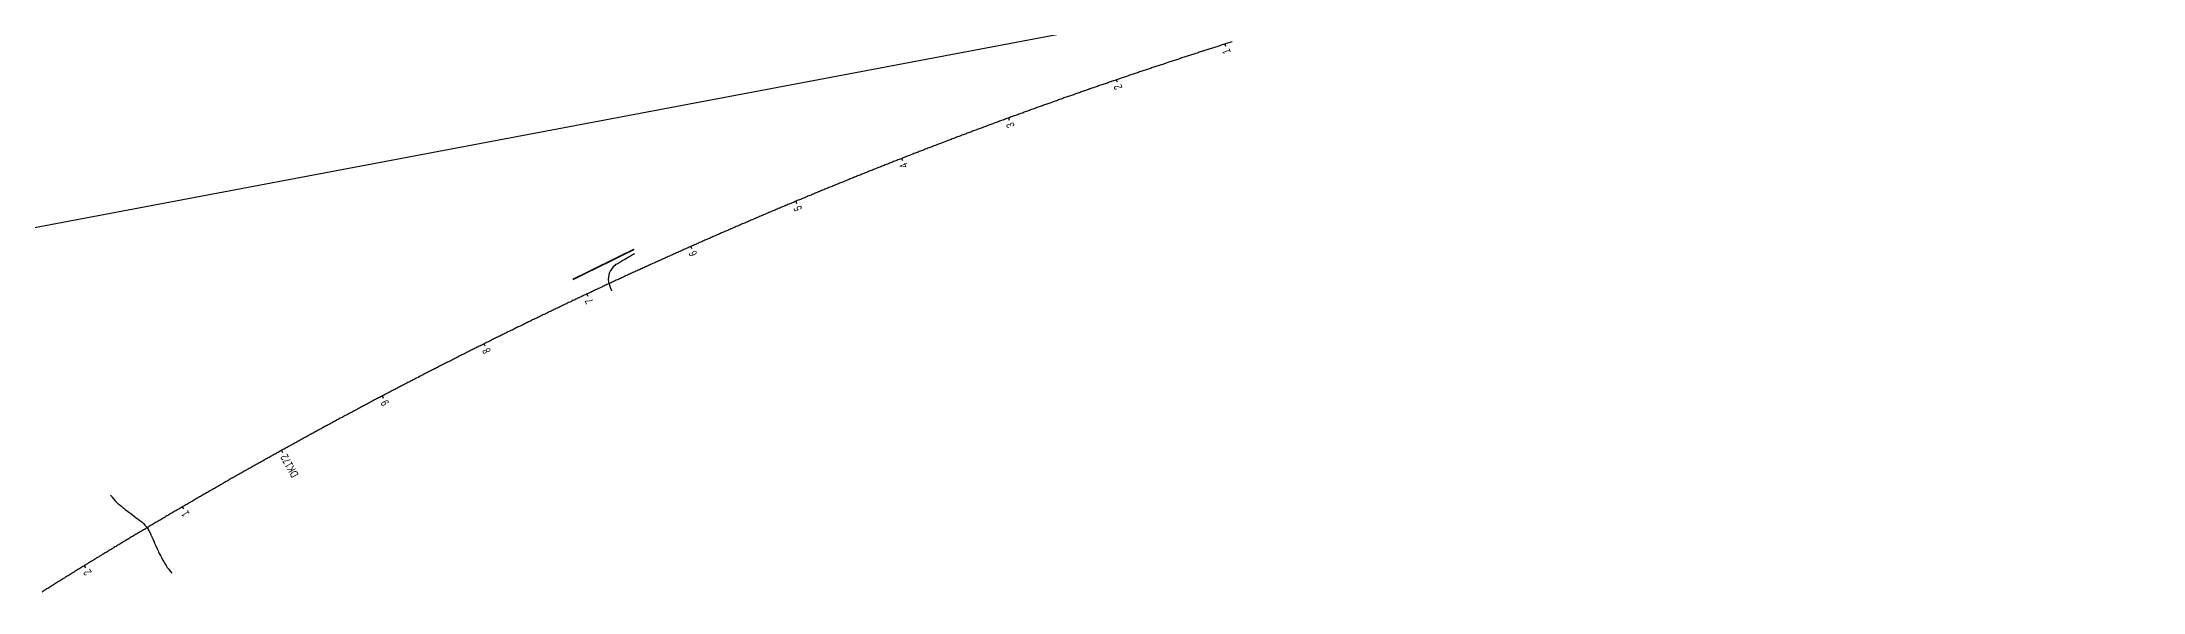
# Model space of a CAD drawing. Header units: millimetres. Extents: x 497834 to 621495, y 3353175 to 3430424.
# Drawn here: x 519184 to 521022, y 3369448 to 3369930 of the extents above; entities that cross this region are included whole.
import ezdxf

# ---------------------------------------------------------------- set-up
doc = ezdxf.new("R2010")
doc.units = ezdxf.units.MM
for name, color, linetype in [('DK改路中线', 7, 'Continuous'), ('dl6', 7, 'Continuous'), ('沪乍杭打线-0.0-200.8段-施工系转设计系成果-2000坐标系-左线_中线_交点', 7, 'Continuous'), ('沪乍杭打线-0.0-200.8段-施工系转设计系成果-2000坐标系-左线_里程', 7, 'Continuous')]:
    doc.layers.add(name, color=color, linetype=linetype)
doc.styles.add('PM_LC', font='slromans.shx', dxfattribs={"width": 0.75, "bigfont": 'hztxt.shx'})

msp = doc.modelspace()

# ---------------------------------------------------------------- linework, layer by layer
at = {"layer": 'DK改路中线', "color": 3, "linetype": 'Continuous', "ltscale": 2, "const_width": 1.4, "flags": 128}
msp.add_lwpolyline([(519648.4, 3369721.8), (519650.2, 3369722.7), (519652, 3369723.6), (519657.4, 3369726.2), (519659.2, 3369727.1), (519662.8, 3369728.9), (519664.6, 3369729.8), (519670, 3369732.4), (519671.8, 3369733.3), (519675.4, 3369735.1), (519677.2, 3369735.9), (519680.8, 3369737.7), (519682.5, 3369738.6), (519687.9, 3369741.2), (519689.7, 3369742.1), (519693.3, 3369743.9), (519695.1, 3369744.8), (519700.5, 3369747.4), (519702.1, 3369748.2)], dxfattribs=at)
at = {"layer": 'DK改路中线', "color": 3, "linetype": 'Continuous', "ltscale": 2, "flags": 128}
for points in [[(519702.4, 3369744.4), (519700.7, 3369743.3), (519699, 3369742.3), (519697.2, 3369741.3), (519695.5, 3369740.3), (519693.8, 3369739.3), (519692.1, 3369738.3), (519690.3, 3369737.2), (519688.6, 3369736.2), (519686.9, 3369735.2), (519686.8, 3369735.2, 0.366647), (519685.2, 3369734.1), (519683.8, 3369732.8), (519682.5, 3369731.2), (519681.4, 3369729.6), (519680.5, 3369727.8), (519679.9, 3369725.9), (519679.6, 3369723.9), (519679.5, 3369721.9), (519679.7, 3369719.9), (519680.1, 3369718), (519680.5, 3369716.9), (519680.8, 3369716.1), (519681.5, 3369714.2), (519682.2, 3369712.3), (519682.4, 3369711.8)], [(519244, 3369533.1), (519244.8, 3369532.2, 0.062883), (519245.3, 3369531.5), (519246.6, 3369530), (519247.9, 3369528.5), (519249.3, 3369527.1), (519250.8, 3369525.7), (519252.3, 3369524.4), (519253.8, 3369523.1), (519255.4, 3369521.9), (519255.6, 3369521.7), (519256.9, 3369520.7), (519260.1, 3369518.3), (519261.7, 3369517.1), (519263.3, 3369515.8), (519264.9, 3369514.6), (519266.5, 3369513.4), (519268.1, 3369512.2), (519269.7, 3369511.1, -0.127481), (519269.7, 3369511), (519271.3, 3369509.8), (519272.8, 3369508.4), (519274.1, 3369507), (519275.4, 3369505.4), (519276.6, 3369503.8), (519277.6, 3369502.1), (519278.6, 3369500.3), (519279.1, 3369499.3), (519279.4, 3369498.5), (519280.2, 3369496.7), (519281, 3369494.9), (519281.8, 3369493), (519282.6, 3369491.2), (519283.5, 3369489.4), (519285.1, 3369485.7), (519285.9, 3369483.9), (519286.1, 3369483.5, 0.06412), (519286.7, 3369482.1), (519287.6, 3369480.3), (519288.5, 3369478.5), (519289.5, 3369476.7), (519290.5, 3369475), (519291.5, 3369473.3), (519292.6, 3369471.6), (519293.7, 3369470), (519294.9, 3369468.4), (519296.1, 3369466.8), (519296.7, 3369466.1), (519297.4, 3369465.2), (519297.7, 3369464.8)]]:
    msp.add_lwpolyline(points, format="xyb", dxfattribs=at)
at = {"layer": 'dl6', "color": 3, "linetype": 'Continuous', "ltscale": 2, "flags": 128}
msp.add_lwpolyline([(520225.1, 3369929.7), (520224.1, 3369929.4), (520224, 3369929.3), (520223.2, 3369929.1), (520222.2, 3369928.8), (520221.3, 3369928.5), (520220.3, 3369928.2), (520219.4, 3369927.9), (520219.2, 3369927.8), (520218.4, 3369927.6), (520217.5, 3369927.3), (520216.5, 3369927), (520215.6, 3369926.7), (520214.6, 3369926.3), (520214.5, 3369926.3), (520213.6, 3369926), (520212.7, 3369925.7), (520211.7, 3369925.4), (520210.8, 3369925.1), (520209.8, 3369924.8), (520209.7, 3369924.8), (520208.9, 3369924.5), (520207.9, 3369924.2), (520207, 3369923.9), (520206, 3369923.6), (520205.1, 3369923.3), (520204.9, 3369923.3), (520204.1, 3369923), (520203.2, 3369922.7), (520202.2, 3369922.4), (520201.3, 3369922.1), (520200.3, 3369921.8), (520200.2, 3369921.7), (520199.4, 3369921.5), (520198.4, 3369921.2), (520197.5, 3369920.9), (520196.5, 3369920.6), (520195.6, 3369920.3), (520195.4, 3369920.2), (520194.6, 3369919.9), (520193.6, 3369919.6), (520192.7, 3369919.3), (520191.7, 3369919), (520190.8, 3369918.7), (520190.7, 3369918.7), (520189.8, 3369918.4), (520188.9, 3369918.1), (520187.9, 3369917.8), (520187, 3369917.5), (520186, 3369917.2), (520185.9, 3369917.1), (520185.1, 3369916.9), (520184.1, 3369916.5), (520183.2, 3369916.2), (520182.2, 3369915.9), (520181.3, 3369915.6), (520181.2, 3369915.6), (520180.3, 3369915.3), (520179.4, 3369915), (520178.4, 3369914.7), (520177.5, 3369914.4), (520176.5, 3369914.1), (520176.4, 3369914), (520175.6, 3369913.8), (520174.6, 3369913.4), (520173.7, 3369913.1), (520172.7, 3369912.8), (520171.8, 3369912.5), (520171.7, 3369912.5), (520170.8, 3369912.2), (520169.9, 3369911.9), (520168.9, 3369911.6), (520168, 3369911.3), (520167, 3369910.9), (520166.9, 3369910.9), (520166.1, 3369910.6), (520165.1, 3369910.3), (520164.2, 3369910), (520163.2, 3369909.7), (520162.3, 3369909.4), (520162.2, 3369909.3), (520161.3, 3369909.1), (520160.4, 3369908.7), (520159.4, 3369908.4), (520158.5, 3369908.1), (520157.5, 3369907.8), (520157.4, 3369907.8), (520156.6, 3369907.5), (520155.6, 3369907.2), (520154.7, 3369906.9), (520153.7, 3369906.5), (520152.8, 3369906.2), (520152.7, 3369906.2), (520151.8, 3369905.9), (520150.9, 3369905.6), (520149.9, 3369905.3), (520149, 3369904.9), (520148.1, 3369904.6), (520147.9, 3369904.6), (520147.1, 3369904.3), (520146.2, 3369904), (520145.2, 3369903.7), (520144.3, 3369903.4), (520143.3, 3369903), (520143.2, 3369903), (520142.4, 3369902.7), (520141.4, 3369902.4), (520140.5, 3369902.1), (520139.5, 3369901.8), (520138.6, 3369901.4), (520138.4, 3369901.4), (520137.6, 3369901.1), (520136.7, 3369900.8), (520135.7, 3369900.5), (520134.8, 3369900.2), (520133.8, 3369899.8), (520133.7, 3369899.8), (520132.9, 3369899.5), (520131.9, 3369899.2), (520131, 3369898.9), (520130, 3369898.6), (520129.1, 3369898.2), (520129, 3369898.2), (520128.2, 3369897.9), (520127.2, 3369897.6), (520126.3, 3369897.3), (520125.3, 3369896.9), (520124.4, 3369896.6), (520124.2, 3369896.6), (520123.4, 3369896.3), (520122.5, 3369896), (520121.5, 3369895.7), (520120.6, 3369895.3), (520119.6, 3369895), (520119.5, 3369895), (520118.7, 3369894.7), (520117.7, 3369894.4), (520116.8, 3369894), (520115.9, 3369893.7), (520114.9, 3369893.4), (520114.8, 3369893.3), (520114, 3369893.1), (520113, 3369892.7), (520112.1, 3369892.4), (520111.1, 3369892.1), (520110.2, 3369891.8), (520110.1, 3369891.7), (520109.2, 3369891.4), (520108.3, 3369891.1), (520107.3, 3369890.8), (520106.4, 3369890.5), (520105.5, 3369890.1), (520105.3, 3369890.1), (520104.5, 3369889.8), (520103.6, 3369889.5), (520102.6, 3369889.1), (520101.7, 3369888.8), (520100.7, 3369888.5), (520100.6, 3369888.4), (520099.8, 3369888.2), (520098.8, 3369887.8), (520097.9, 3369887.5), (520097, 3369887.2), (520096, 3369886.8), (520095.9, 3369886.8), (520095.1, 3369886.5), (520094.1, 3369886.2), (520093.2, 3369885.9), (520092.2, 3369885.5), (520091.3, 3369885.2), (520091.2, 3369885.2), (520090.3, 3369884.9), (520089.4, 3369884.5), (520088.5, 3369884.2), (520087.5, 3369883.9), (520086.6, 3369883.5), (520086.4, 3369883.5), (520085.6, 3369883.2), (520084.7, 3369882.9), (520083.7, 3369882.5), (520082.8, 3369882.2), (520081.9, 3369881.9), (520081.7, 3369881.8), (520080.9, 3369881.6), (520080, 3369881.2), (520079, 3369880.9), (520078.1, 3369880.6), (520077.1, 3369880.2), (520077, 3369880.2), (520076.2, 3369879.9), (520075.3, 3369879.6), (520074.3, 3369879.2), (520073.4, 3369878.9), (520072.4, 3369878.5), (520072.3, 3369878.5), (520071.5, 3369878.2), (520070.5, 3369877.9), (520069.6, 3369877.5), (520068.7, 3369877.2), (520067.7, 3369876.9), (520067.6, 3369876.8), (520066.8, 3369876.5), (520065.8, 3369876.2), (520064.9, 3369875.9), (520063.9, 3369875.5), (520063, 3369875.2), (520062.9, 3369875.1), (520062.1, 3369874.9), (520061.1, 3369874.5), (520060.2, 3369874.2), (520059.2, 3369873.8), (520058.3, 3369873.5), (520058.2, 3369873.5), (520057.4, 3369873.2), (520056.4, 3369872.8), (520055.5, 3369872.5), (520054.5, 3369872.2), (520053.6, 3369871.8), (520053.5, 3369871.8), (520052.7, 3369871.5), (520051.7, 3369871.1), (520050.8, 3369870.8), (520049.8, 3369870.5), (520048.9, 3369870.1), (520048.8, 3369870.1), (520047.9, 3369869.8), (520047, 3369869.4), (520046.1, 3369869.1), (520045.1, 3369868.8), (520044.2, 3369868.4), (520044.1, 3369868.4), (520043.2, 3369868.1), (520042.3, 3369867.7), (520041.4, 3369867.4), (520040.4, 3369867.1), (520039.5, 3369866.7), (520039.4, 3369866.7), (520038.5, 3369866.4), (520037.6, 3369866), (520036.7, 3369865.7), (520035.7, 3369865.3), (520034.8, 3369865), (520034.7, 3369865), (520033.8, 3369864.7), (520032.9, 3369864.3), (520032, 3369864), (520031, 3369863.6), (520030.1, 3369863.3), (520030, 3369863.2), (520029.2, 3369862.9), (520028.2, 3369862.6), (520027.3, 3369862.3), (520026.3, 3369861.9), (520025.4, 3369861.6), (520025.3, 3369861.5), (520024.5, 3369861.2), (520023.5, 3369860.9), (520022.6, 3369860.5), (520021.6, 3369860.2), (520020.7, 3369859.8), (520020.6, 3369859.8), (520019.8, 3369859.5), (520018.8, 3369859.1), (520017.9, 3369858.8), (520017, 3369858.5), (520016, 3369858.1), (520015.9, 3369858.1), (520015.1, 3369857.8), (520014.1, 3369857.4), (520013.2, 3369857.1), (520012.3, 3369856.7), (520011.3, 3369856.4), (520011.2, 3369856.3), (520010.4, 3369856), (520009.5, 3369855.7), (520008.5, 3369855.3), (520007.6, 3369855), (520006.6, 3369854.6), (520006.5, 3369854.6), (520005.7, 3369854.3), (520004.8, 3369853.9), (520003.8, 3369853.6), (520002.9, 3369853.2), (520002, 3369852.9), (520001.8, 3369852.8), (520001, 3369852.5), (520000.1, 3369852.2), (519999.1, 3369851.8), (519998.2, 3369851.5), (519997.3, 3369851.1), (519997.1, 3369851.1), (519996.3, 3369850.8), (519995.4, 3369850.4), (519994.5, 3369850.1), (519993.5, 3369849.7), (519992.6, 3369849.4), (519992.5, 3369849.3), (519991.7, 3369849), (519990.7, 3369848.7), (519989.8, 3369848.3), (519988.8, 3369848), (519987.9, 3369847.6), (519987.8, 3369847.6), (519987, 3369847.3), (519986, 3369846.9), (519985.1, 3369846.5), (519984.2, 3369846.2), (519983.2, 3369845.8), (519983.1, 3369845.8), (519982.3, 3369845.5), (519981.4, 3369845.1), (519980.4, 3369844.8), (519979.5, 3369844.4), (519978.6, 3369844.1), (519978.4, 3369844), (519977.6, 3369843.7), (519976.7, 3369843.4), (519975.8, 3369843), (519974.8, 3369842.6), (519973.9, 3369842.3), (519973.8, 3369842.2), (519973, 3369841.9), (519972, 3369841.6), (519971.1, 3369841.2), (519970.2, 3369840.9), (519969.2, 3369840.5), (519969.1, 3369840.5), (519968.3, 3369840.1), (519967.4, 3369839.8), (519966.4, 3369839.4), (519965.5, 3369839.1), (519964.5, 3369838.7), (519964.4, 3369838.7), (519963.6, 3369838.4), (519962.7, 3369838), (519961.7, 3369837.6), (519960.8, 3369837.3), (519959.9, 3369836.9), (519959.8, 3369836.9), (519958.9, 3369836.6), (519958, 3369836.2), (519957.1, 3369835.8), (519956.2, 3369835.5), (519955.2, 3369835.1), (519955.1, 3369835.1), (519954.3, 3369834.8), (519953.4, 3369834.4), (519952.4, 3369834), (519951.5, 3369833.7), (519950.6, 3369833.3), (519950.4, 3369833.3), (519949.6, 3369832.9), (519948.7, 3369832.6), (519947.8, 3369832.2), (519946.8, 3369831.9), (519945.9, 3369831.5), (519945.8, 3369831.5), (519945, 3369831.1), (519944, 3369830.8), (519943.1, 3369830.4), (519942.2, 3369830), (519941.2, 3369829.7), (519941.1, 3369829.6), (519940.3, 3369829.3), (519939.4, 3369829), (519938.4, 3369828.6), (519937.5, 3369828.2), (519936.6, 3369827.9), (519936.5, 3369827.8), (519935.6, 3369827.5), (519934.7, 3369827.1), (519933.8, 3369826.8), (519932.9, 3369826.4), (519931.9, 3369826), (519931.8, 3369826), (519931, 3369825.7), (519930.1, 3369825.3), (519929.1, 3369824.9), (519928.2, 3369824.6), (519927.3, 3369824.2), (519927.1, 3369824.2), (519926.3, 3369823.8), (519925.4, 3369823.5), (519924.5, 3369823.1), (519923.6, 3369822.7), (519922.6, 3369822.4), (519922.5, 3369822.3), (519921.7, 3369822), (519920.8, 3369821.6), (519919.8, 3369821.3), (519918.9, 3369820.9), (519918, 3369820.5), (519917.8, 3369820.5), (519917, 3369820.2), (519916.1, 3369819.8), (519915.2, 3369819.4), (519914.3, 3369819.1), (519913.3, 3369818.7), (519913.2, 3369818.6), (519912.4, 3369818.3), (519911.5, 3369817.9), (519910.5, 3369817.6), (519909.6, 3369817.2), (519908.7, 3369816.8), (519908.6, 3369816.8), (519907.8, 3369816.5), (519906.8, 3369816.1), (519905.9, 3369815.7), (519905, 3369815.3), (519904, 3369815), (519903.9, 3369814.9), (519903.1, 3369814.6), (519902.2, 3369814.2), (519901.3, 3369813.9), (519900.3, 3369813.5), (519899.4, 3369813.1), (519899.3, 3369813.1), (519898.5, 3369812.7), (519897.5, 3369812.4), (519896.6, 3369812), (519895.7, 3369811.6), (519894.8, 3369811.2), (519894.6, 3369811.2), (519893.8, 3369810.9), (519892.9, 3369810.5), (519892, 3369810.1), (519891, 3369809.8), (519890.1, 3369809.4), (519890, 3369809.3), (519889.2, 3369809), (519888.3, 3369808.6), (519887.3, 3369808.2), (519886.4, 3369807.9), (519885.5, 3369807.5), (519885.4, 3369807.4), (519884.6, 3369807.1), (519883.6, 3369806.7), (519882.7, 3369806.4), (519881.8, 3369806), (519880.9, 3369805.6), (519880.7, 3369805.6), (519879.9, 3369805.2), (519879, 3369804.9), (519878.1, 3369804.5), (519877.2, 3369804.1), (519876.2, 3369803.7), (519876.1, 3369803.7), (519875.3, 3369803.3), (519874.4, 3369803), (519873.4, 3369802.6), (519872.5, 3369802.2), (519871.6, 3369801.8), (519871.5, 3369801.8), (519870.7, 3369801.5), (519869.7, 3369801.1), (519868.8, 3369800.7), (519867.9, 3369800.3), (519867, 3369799.9), (519866.8, 3369799.9), (519866, 3369799.6), (519865.1, 3369799.2), (519864.2, 3369798.8), (519863.3, 3369798.4), (519862.3, 3369798), (519862.2, 3369798), (519861.4, 3369797.7), (519860.5, 3369797.3), (519859.6, 3369796.9), (519858.7, 3369796.5), (519857.7, 3369796.1), (519857.6, 3369796.1), (519856.8, 3369795.7), (519855.9, 3369795.4), (519855, 3369795), (519854, 3369794.6), (519853.1, 3369794.2), (519853, 3369794.2), (519852.2, 3369793.8), (519851.3, 3369793.4), (519850.3, 3369793.1), (519849.4, 3369792.7), (519848.5, 3369792.3), (519848.4, 3369792.2), (519847.6, 3369791.9), (519846.6, 3369791.5), (519845.7, 3369791.1), (519844.8, 3369790.8), (519843.9, 3369790.4), (519843.7, 3369790.3), (519843, 3369790), (519842, 3369789.6), (519841.1, 3369789.2), (519840.2, 3369788.8), (519839.3, 3369788.4), (519839.1, 3369788.4), (519838.3, 3369788.1), (519837.4, 3369787.7), (519836.5, 3369787.3), (519835.6, 3369786.9), (519834.7, 3369786.5), (519834.5, 3369786.5), (519833.7, 3369786.1), (519832.8, 3369785.7), (519831.9, 3369785.3), (519831, 3369785), (519830, 3369784.6), (519829.9, 3369784.5), (519829.1, 3369784.2), (519828.2, 3369783.8), (519827.3, 3369783.4), (519826.4, 3369783), (519825.4, 3369782.6), (519825.3, 3369782.6), (519824.5, 3369782.2), (519823.6, 3369781.8), (519822.7, 3369781.5), (519821.8, 3369781.1), (519820.8, 3369780.7), (519820.7, 3369780.6), (519819.9, 3369780.3), (519819, 3369779.9), (519818.1, 3369779.5), (519817.1, 3369779.1), (519816.2, 3369778.7), (519816.1, 3369778.7), (519815.3, 3369778.3), (519814.4, 3369777.9), (519813.5, 3369777.5), (519812.5, 3369777.2), (519811.6, 3369776.8), (519811.5, 3369776.7), (519810.7, 3369776.4), (519809.8, 3369776), (519808.9, 3369775.6), (519808, 3369775.2), (519807, 3369774.8), (519806.9, 3369774.7), (519806.1, 3369774.4), (519805.2, 3369774), (519804.3, 3369773.6), (519803.4, 3369773.2), (519802.4, 3369772.8), (519802.3, 3369772.8), (519801.5, 3369772.4), (519800.6, 3369772), (519799.7, 3369771.6), (519798.8, 3369771.2), (519797.8, 3369770.9), (519797.7, 3369770.8), (519796.9, 3369770.5), (519796, 3369770.1), (519795.1, 3369769.7), (519794.2, 3369769.3), (519793.3, 3369768.9), (519793.1, 3369768.8), (519792.3, 3369768.5), (519791.4, 3369768.1), (519790.5, 3369767.7), (519789.6, 3369767.3), (519788.7, 3369766.9), (519788.5, 3369766.8), (519787.7, 3369766.5), (519786.8, 3369766.1), (519785.9, 3369765.7), (519785, 3369765.3), (519784.1, 3369764.9), (519783.9, 3369764.8), (519783.2, 3369764.5), (519782.2, 3369764.1), (519781.3, 3369763.7), (519780.4, 3369763.3), (519779.5, 3369762.9), (519779.4, 3369762.9), (519778.6, 3369762.5), (519777.7, 3369762.1), (519776.7, 3369761.7), (519775.8, 3369761.3), (519774.9, 3369760.9), (519774.8, 3369760.9), (519774, 3369760.5), (519773.1, 3369760.1), (519772.2, 3369759.7), (519771.2, 3369759.3), (519770.3, 3369758.9), (519770.2, 3369758.8), (519769.4, 3369758.5), (519768.5, 3369758.1), (519767.6, 3369757.7), (519766.7, 3369757.3), (519765.7, 3369756.9), (519765.6, 3369756.8), (519764.8, 3369756.5), (519763.9, 3369756.1), (519763, 3369755.7), (519762.1, 3369755.3), (519761.2, 3369754.9), (519761, 3369754.8), (519760.3, 3369754.5), (519759.3, 3369754.1), (519758.4, 3369753.7), (519757.5, 3369753.3), (519756.6, 3369752.9), (519756.5, 3369752.8), (519755.7, 3369752.4), (519754.8, 3369752), (519753.9, 3369751.6), (519752.9, 3369751.2), (519752, 3369750.8), (519751.9, 3369750.8), (519751.1, 3369750.4), (519750.2, 3369750), (519749.3, 3369749.6), (519748.4, 3369749.2), (519747.5, 3369748.8), (519747.3, 3369748.7), (519746.5, 3369748.4), (519745.6, 3369748), (519744.7, 3369747.6), (519743.8, 3369747.2), (519742.9, 3369746.8), (519742.8, 3369746.7), (519742, 3369746.4), (519741.1, 3369745.9), (519740.2, 3369745.5), (519739.2, 3369745.1), (519738.3, 3369744.7), (519738.2, 3369744.7), (519737.4, 3369744.3), (519736.5, 3369743.9), (519735.6, 3369743.5), (519734.7, 3369743.1), (519733.8, 3369742.7), (519733.6, 3369742.6), (519732.9, 3369742.3), (519731.9, 3369741.9), (519731, 3369741.4), (519730.1, 3369741), (519729.2, 3369740.6), (519729.1, 3369740.6), (519728.3, 3369740.2), (519727.4, 3369739.8), (519726.5, 3369739.4), (519725.6, 3369739), (519724.6, 3369738.6), (519724.5, 3369738.5), (519723.7, 3369738.2), (519722.8, 3369737.7), (519721.9, 3369737.3), (519721, 3369736.9), (519720.1, 3369736.5), (519720, 3369736.5), (519719.2, 3369736.1), (519718.3, 3369735.7), (519717.4, 3369735.3), (519716.4, 3369734.9), (519715.5, 3369734.4), (519715.4, 3369734.4), (519714.6, 3369734), (519713.7, 3369733.6), (519712.8, 3369733.2), (519711.9, 3369732.8), (519711, 3369732.4), (519710.9, 3369732.3), (519710.1, 3369732), (519709.2, 3369731.5), (519708.3, 3369731.1), (519707.3, 3369730.7), (519706.4, 3369730.3), (519706.3, 3369730.2), (519705.5, 3369729.9), (519704.6, 3369729.5), (519703.7, 3369729), (519702.8, 3369728.6), (519701.9, 3369728.2), (519701.8, 3369728.2), (519701, 3369727.8), (519700.1, 3369727.4), (519699.2, 3369727), (519698.3, 3369726.5), (519697.3, 3369726.1), (519697.2, 3369726.1), (519696.4, 3369725.7), (519695.5, 3369725.3), (519694.6, 3369724.9), (519693.7, 3369724.5), (519692.8, 3369724), (519692.7, 3369724), (519691.9, 3369723.6), (519691, 3369723.2), (519690.1, 3369722.8), (519689.2, 3369722.4), (519688.3, 3369721.9), (519688.1, 3369721.9), (519687.4, 3369721.5), (519686.5, 3369721.1), (519685.5, 3369720.7), (519684.6, 3369720.3), (519683.7, 3369719.8), (519683.6, 3369719.8), (519682.8, 3369719.4), (519681.9, 3369719), (519681, 3369718.6), (519680.1, 3369718.2), (519679.2, 3369717.7), (519679.1, 3369717.7), (519678.3, 3369717.3), (519677.4, 3369716.9), (519676.5, 3369716.5), (519675.6, 3369716), (519674.7, 3369715.6), (519674.5, 3369715.6), (519673.8, 3369715.2), (519672.9, 3369714.8), (519671.9, 3369714.3), (519671, 3369713.9), (519670.1, 3369713.5), (519670, 3369713.4), (519669.2, 3369713.1), (519668.3, 3369712.7), (519667.4, 3369712.2), (519666.5, 3369711.8), (519665.6, 3369711.4), (519665.5, 3369711.3), (519664.7, 3369711), (519663.8, 3369710.5), (519662.9, 3369710.1), (519662, 3369709.7), (519661.1, 3369709.3), (519661, 3369709.2), (519660.2, 3369708.8), (519659.3, 3369708.4), (519658.4, 3369708), (519657.5, 3369707.5), (519656.6, 3369707.1), (519656.4, 3369707.1), (519655.7, 3369706.7), (519654.8, 3369706.3), (519653.8, 3369705.8), (519652.9, 3369705.4), (519652, 3369705), (519651.9, 3369704.9), (519651.1, 3369704.6), (519650.2, 3369704.1), (519649.3, 3369703.7), (519648.4, 3369703.3), (519647.5, 3369702.8), (519647.4, 3369702.8), (519646.6, 3369702.4), (519645.7, 3369702), (519644.8, 3369701.6), (519643.9, 3369701.1), (519643, 3369700.7), (519642.9, 3369700.6), (519642.1, 3369700.3), (519641.2, 3369699.8), (519640.3, 3369699.4), (519639.4, 3369699), (519638.5, 3369698.5), (519638.4, 3369698.5), (519637.6, 3369698.1), (519636.7, 3369697.7), (519635.8, 3369697.2), (519634.9, 3369696.8), (519634, 3369696.4), (519633.9, 3369696.3), (519633.1, 3369696), (519632.2, 3369695.5), (519631.3, 3369695.1), (519630.4, 3369694.7), (519629.5, 3369694.2), (519629.4, 3369694.2), (519628.6, 3369693.8), (519627.7, 3369693.4), (519626.8, 3369692.9), (519625.9, 3369692.5), (519625, 3369692.1), (519624.8, 3369692), (519624.1, 3369691.6), (519623.2, 3369691.2), (519622.3, 3369690.8), (519621.4, 3369690.3), (519620.5, 3369689.9), (519620.3, 3369689.8), (519619.6, 3369689.5), (519618.7, 3369689), (519617.8, 3369688.6), (519616.9, 3369688.1), (519616, 3369687.7), (519615.8, 3369687.7), (519615.1, 3369687.3), (519614.2, 3369686.8), (519613.3, 3369686.4), (519612.4, 3369686), (519611.5, 3369685.5), (519611.3, 3369685.5), (519610.6, 3369685.1), (519609.7, 3369684.7), (519608.8, 3369684.2), (519607.9, 3369683.8), (519607, 3369683.3), (519606.8, 3369683.3), (519606.1, 3369682.9), (519605.2, 3369682.5), (519604.3, 3369682), (519603.4, 3369681.6), (519602.5, 3369681.1), (519602.4, 3369681.1), (519601.6, 3369680.7), (519600.7, 3369680.3), (519599.8, 3369679.8), (519598.9, 3369679.4), (519598, 3369679), (519597.9, 3369678.9), (519597.1, 3369678.5), (519596.2, 3369678.1), (519595.3, 3369677.6), (519594.4, 3369677.2), (519593.5, 3369676.8), (519593.4, 3369676.7), (519592.6, 3369676.3), (519591.7, 3369675.9), (519590.8, 3369675.4), (519589.9, 3369675), (519589, 3369674.5), (519588.9, 3369674.5), (519588.1, 3369674.1), (519587.2, 3369673.7), (519586.3, 3369673.2), (519585.4, 3369672.8), (519584.5, 3369672.3), (519584.4, 3369672.3), (519583.6, 3369671.9), (519582.7, 3369671.4), (519581.8, 3369671), (519580.9, 3369670.6), (519580, 3369670.1), (519579.9, 3369670.1), (519579.1, 3369669.7), (519578.2, 3369669.2), (519577.4, 3369668.8), (519576.5, 3369668.3), (519575.6, 3369667.9), (519575.4, 3369667.8), (519574.7, 3369667.4), (519573.8, 3369667), (519572.9, 3369666.6), (519572, 3369666.1), (519571.1, 3369665.7), (519571, 3369665.6), (519570.2, 3369665.2), (519569.3, 3369664.8), (519568.4, 3369664.3), (519567.5, 3369663.9), (519566.6, 3369663.4), (519566.5, 3369663.4), (519565.7, 3369663), (519564.8, 3369662.5), (519563.9, 3369662.1), (519563, 3369661.6), (519562.1, 3369661.2), (519562, 3369661.1), (519561.2, 3369660.8), (519560.3, 3369660.3), (519559.5, 3369659.9), (519558.6, 3369659.4), (519557.7, 3369659), (519557.5, 3369658.9), (519556.8, 3369658.5), (519555.9, 3369658.1), (519555, 3369657.6), (519554.1, 3369657.2), (519553.2, 3369656.7), (519553.1, 3369656.6), (519552.3, 3369656.3), (519551.4, 3369655.8), (519550.5, 3369655.4), (519549.6, 3369654.9), (519548.7, 3369654.5), (519548.6, 3369654.4), (519547.8, 3369654), (519547, 3369653.6), (519546.1, 3369653.1), (519545.2, 3369652.7), (519544.3, 3369652.2), (519544.2, 3369652.1), (519543.4, 3369651.8), (519542.5, 3369651.3), (519541.6, 3369650.8), (519540.7, 3369650.4), (519539.8, 3369649.9), (519539.7, 3369649.9), (519538.9, 3369649.5), (519538, 3369649), (519537.1, 3369648.6), (519536.2, 3369648.1), (519535.4, 3369647.7), (519535.2, 3369647.6), (519534.5, 3369647.2), (519533.6, 3369646.8), (519532.7, 3369646.3), (519531.8, 3369645.9), (519530.9, 3369645.4), (519530.8, 3369645.3), (519530, 3369644.9), (519529.1, 3369644.5), (519528.2, 3369644), (519527.3, 3369643.6), (519526.5, 3369643.1), (519526.3, 3369643.1), (519525.6, 3369642.7), (519524.7, 3369642.2), (519523.8, 3369641.8), (519522.9, 3369641.3), (519522, 3369640.8), (519521.9, 3369640.8), (519521.1, 3369640.4), (519520.2, 3369639.9), (519519.3, 3369639.5), (519518.4, 3369639), (519517.6, 3369638.6), (519517.4, 3369638.5), (519516.7, 3369638.1), (519515.8, 3369637.6), (519514.9, 3369637.2), (519514, 3369636.7), (519513.1, 3369636.3), (519513, 3369636.2), (519512.2, 3369635.8), (519511.3, 3369635.4), (519510.4, 3369634.9), (519509.6, 3369634.4), (519508.7, 3369634), (519508.5, 3369633.9), (519507.8, 3369633.5), (519506.9, 3369633.1), (519506, 3369632.6), (519505.1, 3369632.1), (519504.2, 3369631.7), (519504.1, 3369631.6), (519503.3, 3369631.2), (519502.5, 3369630.7), (519501.6, 3369630.3), (519500.7, 3369629.8), (519499.8, 3369629.4), (519499.7, 3369629.3), (519498.9, 3369628.9), (519498, 3369628.4), (519497.1, 3369628), (519496.2, 3369627.5), (519495.4, 3369627.1), (519495.2, 3369627), (519494.5, 3369626.6), (519493.6, 3369626.1), (519492.7, 3369625.7), (519491.8, 3369625.2), (519490.9, 3369624.7), (519490.8, 3369624.7), (519490, 3369624.3), (519489.2, 3369623.8), (519488.3, 3369623.3), (519487.4, 3369622.9), (519486.5, 3369622.4), (519486.4, 3369622.4), (519485.6, 3369622), (519484.7, 3369621.5), (519483.8, 3369621), (519483, 3369620.6), (519482.1, 3369620.1), (519482, 3369620), (519481.2, 3369619.6), (519480.3, 3369619.2), (519479.4, 3369618.7), (519478.5, 3369618.2), (519477.7, 3369617.8), (519477.5, 3369617.7), (519476.8, 3369617.3), (519475.9, 3369616.8), (519475, 3369616.4), (519474.1, 3369615.9), (519473.2, 3369615.4), (519473.1, 3369615.4), (519472.3, 3369615), (519471.5, 3369614.5), (519470.6, 3369614), (519469.7, 3369613.6), (519468.8, 3369613.1), (519468.7, 3369613), (519467.9, 3369612.6), (519467, 3369612.1), (519466.2, 3369611.7), (519465.3, 3369611.2), (519464.4, 3369610.7), (519464.3, 3369610.7), (519463.5, 3369610.3), (519462.6, 3369609.8), (519461.7, 3369609.3), (519460.9, 3369608.9), (519460, 3369608.4), (519459.9, 3369608.3), (519459.1, 3369607.9), (519458.2, 3369607.4), (519457.3, 3369607), (519456.5, 3369606.5), (519455.6, 3369606), (519455.5, 3369606), (519454.7, 3369605.6), (519453.8, 3369605.1), (519452.9, 3369604.6), (519452, 3369604.1), (519451.2, 3369603.7), (519451, 3369603.6), (519450.3, 3369603.2), (519449.4, 3369602.7), (519448.5, 3369602.3), (519447.6, 3369601.8), (519446.8, 3369601.3), (519446.6, 3369601.2), (519445.9, 3369600.8), (519445, 3369600.4), (519444.1, 3369599.9), (519443.2, 3369599.4), (519442.4, 3369598.9), (519442.2, 3369598.9), (519441.5, 3369598.5), (519440.6, 3369598), (519439.7, 3369597.5), (519438.8, 3369597), (519438, 3369596.6), (519437.8, 3369596.5), (519437.1, 3369596.1), (519436.2, 3369595.6), (519435.3, 3369595.1), (519434.4, 3369594.7), (519433.6, 3369594.2), (519433.4, 3369594.1), (519432.7, 3369593.7), (519431.8, 3369593.2), (519430.9, 3369592.8), (519430, 3369592.3), (519429.2, 3369591.8), (519429, 3369591.7), (519428.3, 3369591.3), (519427.4, 3369590.8), (519426.5, 3369590.4), (519425.6, 3369589.9), (519424.8, 3369589.4), (519424.7, 3369589.3), (519423.9, 3369588.9), (519423, 3369588.5), (519422.1, 3369588), (519421.3, 3369587.5), (519420.4, 3369587), (519420.3, 3369587), (519419.5, 3369586.5), (519418.6, 3369586.1), (519417.7, 3369585.6), (519416.9, 3369585.1), (519416, 3369584.6), (519415.9, 3369584.6), (519415.1, 3369584.1), (519414.2, 3369583.7), (519413.4, 3369583.2), (519412.5, 3369582.7), (519411.6, 3369582.2), (519411.5, 3369582.2), (519410.7, 3369581.7), (519409.9, 3369581.3), (519409, 3369580.8), (519408.1, 3369580.3), (519407.2, 3369579.8), (519407.1, 3369579.7), (519406.4, 3369579.3), (519405.5, 3369578.8), (519404.6, 3369578.4), (519403.7, 3369577.9), (519402.9, 3369577.4), (519402.7, 3369577.3), (519402, 3369576.9), (519401.1, 3369576.4), (519400.2, 3369575.9), (519399.3, 3369575.5), (519398.5, 3369575), (519398.4, 3369574.9), (519397.6, 3369574.5), (519396.7, 3369574), (519395.8, 3369573.5), (519395, 3369573), (519394.1, 3369572.6), (519394, 3369572.5), (519393.2, 3369572.1), (519392.4, 3369571.6), (519391.5, 3369571.1), (519390.6, 3369570.6), (519389.7, 3369570.1), (519389.6, 3369570.1), (519388.9, 3369569.6), (519388, 3369569.1), (519387.1, 3369568.7), (519386.2, 3369568.2), (519385.4, 3369567.7), (519385.2, 3369567.6), (519384.5, 3369567.2), (519383.6, 3369566.7), (519382.7, 3369566.2), (519381.9, 3369565.7), (519381, 3369565.3), (519380.9, 3369565.2), (519380.1, 3369564.8), (519379.3, 3369564.3), (519378.4, 3369563.8), (519377.5, 3369563.3), (519376.6, 3369562.8), (519376.5, 3369562.7), (519375.8, 3369562.3), (519374.9, 3369561.8), (519374, 3369561.3), (519373.1, 3369560.9), (519372.3, 3369560.4), (519372.2, 3369560.3), (519371.4, 3369559.9), (519370.5, 3369559.4), (519369.7, 3369558.9), (519368.8, 3369558.4), (519367.9, 3369557.9), (519367.8, 3369557.8), (519367, 3369557.4), (519366.2, 3369556.9), (519365.3, 3369556.4), (519364.4, 3369555.9), (519363.6, 3369555.5), (519363.4, 3369555.4), (519362.7, 3369555), (519361.8, 3369554.5), (519361, 3369554), (519360.1, 3369553.5), (519359.2, 3369553), (519359.1, 3369552.9), (519358.3, 3369552.5), (519357.5, 3369552), (519356.6, 3369551.5), (519355.7, 3369551), (519354.9, 3369550.5), (519354.7, 3369550.5), (519354, 3369550), (519353.1, 3369549.5), (519352.3, 3369549), (519351.4, 3369548.5), (519350.5, 3369548.1), (519350.4, 3369548), (519349.6, 3369547.6), (519348.8, 3369547.1), (519347.9, 3369546.6), (519347, 3369546.1), (519346.2, 3369545.6), (519346.1, 3369545.5), (519345.3, 3369545.1), (519344.4, 3369544.6), (519343.6, 3369544.1), (519342.7, 3369543.6), (519341.8, 3369543.1), (519341.7, 3369543), (519341, 3369542.6), (519340.1, 3369542.1), (519339.2, 3369541.6), (519338.4, 3369541.1), (519337.5, 3369540.6), (519337.4, 3369540.5), (519336.6, 3369540.1), (519335.8, 3369539.6), (519334.9, 3369539.1), (519334, 3369538.6), (519333.2, 3369538.1), (519333, 3369538), (519332.3, 3369537.6), (519331.4, 3369537.1), (519330.6, 3369536.6), (519329.7, 3369536.1), (519328.8, 3369535.6), (519328.7, 3369535.6), (519328, 3369535.1), (519327.1, 3369534.6), (519326.2, 3369534.1), (519325.4, 3369533.6), (519324.5, 3369533.1), (519324.4, 3369533.1), (519323.6, 3369532.6), (519322.8, 3369532.1), (519321.9, 3369531.6), (519321, 3369531.1), (519320.2, 3369530.6), (519320.1, 3369530.5), (519319.3, 3369530.1), (519318.4, 3369529.6), (519317.6, 3369529.1), (519316.7, 3369528.6), (519315.8, 3369528.1), (519315.7, 3369528), (519315, 3369527.6), (519314.1, 3369527.1), (519313.3, 3369526.6), (519312.4, 3369526.1), (519311.5, 3369525.6), (519311.4, 3369525.5), (519310.7, 3369525.1), (519309.8, 3369524.6), (519308.9, 3369524.1), (519308.1, 3369523.6), (519307.2, 3369523.1), (519307.1, 3369523), (519306.3, 3369522.6), (519305.5, 3369522.1), (519304.6, 3369521.6), (519303.8, 3369521), (519302.9, 3369520.5), (519302.8, 3369520.5), (519302, 3369520), (519301.2, 3369519.5), (519300.3, 3369519), (519299.4, 3369518.5), (519298.6, 3369518), (519298.5, 3369517.9), (519297.7, 3369517.5), (519296.9, 3369517), (519296, 3369516.5), (519295.1, 3369516), (519294.3, 3369515.5), (519294.1, 3369515.4), (519293.4, 3369515), (519292.5, 3369514.5), (519291.7, 3369514), (519290.8, 3369513.4), (519290, 3369512.9), (519289.8, 3369512.9), (519289.1, 3369512.4), (519288.2, 3369511.9), (519287.4, 3369511.4), (519286.5, 3369510.9), (519285.7, 3369510.4), (519285.5, 3369510.3), (519284.8, 3369509.9), (519283.9, 3369509.4), (519283.1, 3369508.9), (519282.2, 3369508.4), (519281.4, 3369507.8), (519281.2, 3369507.8), (519280.5, 3369507.3), (519279.6, 3369506.8), (519278.8, 3369506.3), (519277.9, 3369505.8), (519277.1, 3369505.3), (519276.9, 3369505.2), (519276.2, 3369504.8), (519275.3, 3369504.3), (519274.5, 3369503.8), (519273.6, 3369503.2), (519272.8, 3369502.7), (519272.6, 3369502.7), (519271.9, 3369502.2), (519271, 3369501.7), (519270.2, 3369501.2), (519269.3, 3369500.7), (519268.5, 3369500.2), (519268.3, 3369500.1), (519267.6, 3369499.7), (519266.7, 3369499.1), (519265.9, 3369498.6), (519265, 3369498.1), (519264.2, 3369497.6), (519264.1, 3369497.5), (519263.3, 3369497.1), (519262.5, 3369496.6), (519261.6, 3369496.1), (519260.7, 3369495.5), (519259.9, 3369495), (519259.8, 3369495), (519259, 3369494.5), (519258.2, 3369494), (519257.3, 3369493.5), (519256.5, 3369493), (519255.6, 3369492.5), (519255.5, 3369492.4), (519254.7, 3369491.9), (519253.9, 3369491.4), (519253, 3369490.9), (519252.2, 3369490.4), (519251.3, 3369489.9), (519251.2, 3369489.8), (519250.5, 3369489.4), (519249.6, 3369488.8), (519248.8, 3369488.3), (519247.9, 3369487.8), (519247, 3369487.3), (519246.9, 3369487.2), (519246.2, 3369486.8), (519245.3, 3369486.2), (519244.5, 3369485.7), (519243.6, 3369485.2), (519242.8, 3369484.7), (519242.6, 3369484.6), (519241.9, 3369484.2), (519241.1, 3369483.7), (519240.2, 3369483.1), (519239.3, 3369482.6), (519238.5, 3369482.1), (519238.4, 3369482), (519237.6, 3369481.6), (519236.8, 3369481.1), (519235.9, 3369480.5), (519235.1, 3369480), (519234.2, 3369479.5), (519234.1, 3369479.4), (519233.4, 3369479), (519232.5, 3369478.5), (519231.7, 3369477.9), (519230.8, 3369477.4), (519230, 3369476.9), (519229.8, 3369476.8), (519229.1, 3369476.4), (519228.2, 3369475.8), (519227.4, 3369475.3), (519226.5, 3369474.8), (519225.7, 3369474.3), (519225.6, 3369474.2), (519224.8, 3369473.8), (519224, 3369473.2), (519223.1, 3369472.7), (519222.3, 3369472.2), (519221.4, 3369471.7), (519221.3, 3369471.6), (519220.6, 3369471.1), (519219.7, 3369470.6), (519218.9, 3369470.1), (519218, 3369469.6), (519217.2, 3369469), (519217.1, 3369469), (519216.3, 3369468.5), (519215.5, 3369468), (519214.6, 3369467.5), (519213.8, 3369466.9), (519212.9, 3369466.4), (519212.8, 3369466.3), (519212.1, 3369465.9), (519211.2, 3369465.4), (519210.4, 3369464.8), (519209.5, 3369464.3), (519208.7, 3369463.8), (519208.5, 3369463.7), (519207.8, 3369463.3), (519207, 3369462.7), (519206.1, 3369462.2), (519205.3, 3369461.7), (519204.4, 3369461.2), (519204.3, 3369461.1), (519203.6, 3369460.6), (519202.7, 3369460.1), (519201.9, 3369459.6), (519201, 3369459), (519200.2, 3369458.5), (519200.1, 3369458.4), (519199.3, 3369458), (519198.5, 3369457.5), (519197.6, 3369456.9), (519196.8, 3369456.4), (519195.9, 3369455.9), (519195.8, 3369455.8), (519195.1, 3369455.3), (519194.2, 3369454.8), (519193.4, 3369454.3), (519192.5, 3369453.8), (519191.7, 3369453.2), (519191.6, 3369453.2), (519190.8, 3369452.7), (519190, 3369452.2), (519189.1, 3369451.6), (519188.3, 3369451.1), (519187.4, 3369450.6), (519187.3, 3369450.5), (519186.6, 3369450), (519185.7, 3369449.5), (519184.9, 3369449), (519184.1, 3369448.4)], dxfattribs=at)
at = {"layer": '沪乍杭打线-0.0-200.8段-施工系转设计系成果-2000坐标系-左线_中线_交点', "color": 6, "linetype": 'Continuous', "ltscale": 2}
msp.add_line((521022, 3370115.4), (518532.7, 3369645.4), dxfattribs=at)
at = {"layer": '沪乍杭打线-0.0-200.8段-施工系转设计系成果-2000坐标系-左线_里程', "color": 5, "linetype": 'Continuous', "ltscale": 2}
for p, q in [((520218.9, 3369927.7), (520219.5, 3369925.8)), ((520123.9, 3369896.5), (520124.6, 3369894.6)), ((520029.6, 3369863.1), (520030.3, 3369861.2)), ((519936.1, 3369827.7), (519936.9, 3369825.8)), ((519843.4, 3369790.2), (519844.2, 3369788.3)), ((519751.6, 3369750.6), (519752.4, 3369748.8)), ((519660.6, 3369709), (519661.5, 3369707.2)), ((519570.6, 3369665.4), (519571.5, 3369663.7)), ((519481.6, 3369619.9), (519482.6, 3369618.1)), ((519393.7, 3369572.3), (519394.6, 3369570.6)), ((519306.8, 3369522.8), (519307.8, 3369521.1)), ((519221, 3369471.4), (519222.1, 3369469.7))]:
    msp.add_line(p, q, dxfattribs=at)

# ---------------------------------------------------------------- texts
at = {"layer": '沪乍杭打线-0.0-200.8段-施工系转设计系成果-2000坐标系-左线_里程', "color": 2, "style": 'PM_LC', "width": 0.75}
for s, rotation, p in [('1', 107.5705, (520224.1, 3369920.5)), ('2', 108.8438, (520129.3, 3369889.4)), ('3', 110.117, (520035.1, 3369856.2)), ('4', 111.3902, (519941.8, 3369820.9)), ('5', 112.6635, (519849.2, 3369783.5)), ('6', 113.9367, (519757.5, 3369744.1)), ('7', 115.21, (519666.7, 3369702.6)), ('8', 116.4832, (519576.9, 3369659.2)), ('9', 117.7564, (519488, 3369613.7)), ('DK172', 119.0297, (519408.8, 3369551.1)), ('1', 120.3029, (519313.4, 3369517)), ('2', 121.5762, (519227.8, 3369465.7))]:
    msp.add_text(s, height=7, rotation=rotation, dxfattribs=at).set_placement(p)

doc.saveas('drawing.dxf')
